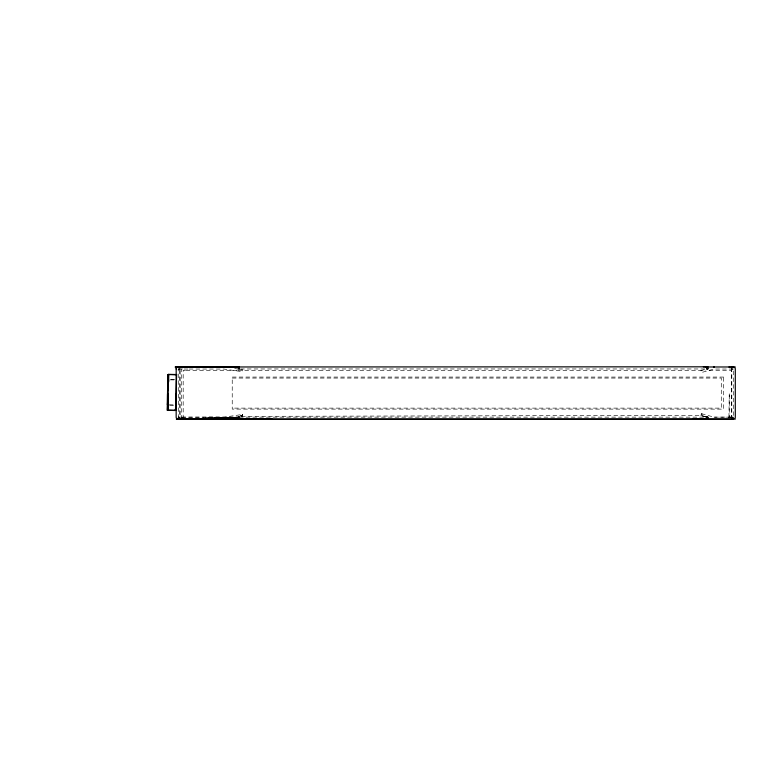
<?xml version="1.0" encoding="UTF-8"?>
<svg xmlns="http://www.w3.org/2000/svg" width="774" height="774" viewBox="0 0 774 774"><rect width="100%" height="100%" fill="white"/><g stroke="black" fill="none" stroke-linecap="round" stroke-linejoin="round"><path stroke-width="0.58" stroke-dasharray="3.87 2.9" d="M182.529 368.946L179.636 369.043M183.177 418.898L183.177 370.291L185.479 370.291M705.375 416.828L700.886 415.59L701.418 413.645L714.005 417.138L733.297 417.109L733.297 369.005L731.295 369.005L731.295 417.109M728.286 419.14L728.286 417.138L714.005 417.128M729.263 419.14L729.263 393.173M731.062 419.14L731.062 417.176M731.865 419.14L731.865 417.109M732.436 419.14L732.63 417.138M730.192 419.14L730.201 417.138M732.901 419.14L732.92 417.138M731.817 419.14L731.788 370.291L706.439 370.291M728.944 417.138L729.263 393.792M179.636 417.138L179.655 419.14L179.607 369.005L180.178 369.005L180.178 417.109L178.175 417.109L178.175 419.14M700.886 415.59L701.418 413.655L702.289 414.235L700.886 415.338L242.707 416.364L239.34 416.954M181.89 417.66L182.529 417.138L238.063 417.147L232.326 417.95M731.827 369.043L733.259 369.043M180.11 369.024L178.223 369.024L178.339 417.138M733.123 369.043L714.005 369.043L701.418 372.526L700.886 370.601L706.749 368.975M180.41 369.005L178.175 369.005M240.54 416.809L242.707 416.47L242.426 414.477L224.092 417.138L183.177 417.138M232.403 417.912L236.225 417.38L206.029 417.147M178.842 369.043L179.636 369.024M222.699 417.97L237.067 417.186L221.49 417.95M221.499 417.979L237.047 417.205M731.865 417.176L733.297 417.109L733.297 419.14L733.162 417.157M216.701 417.97L237.067 417.176M205.913 417.96L233.603 417.157M207.161 417.941L233.535 417.157L232.529 417.147M729.369 417.157L731.788 417.128M240.52 368.975L705.54 368.975M187.976 369.043L182.316 369.024M189.175 369.043L223.976 369.063L242.426 371.694L242.707 369.711L240.404 369.382M186.089 370.291L236.796 370.291M238.005 370.291L705.23 370.291M232.229 378.06L721.281 378.06L721.281 408.121L232.229 408.121M239.321 417.138L705.743 417.138M170.793 379.657L175.369 379.734M170.174 379.86L174.75 379.947M169.225 404.908L173.802 404.986M169.748 405.131L175.466 405.237M178.175 417.109L179.597 417.176M182.103 417.157L180.129 417.138M234.638 368.559L239.253 369.217M242.214 416.073L240.366 415.019L242.156 416.451L242.426 414.477L242.707 416.364M182.316 417.157L182.529 417.65M178.552 417.138L178.562 419.14M181.271 419.14L181.261 369.043M179.026 417.176L179.026 418.937M242.707 416.47L242.426 414.487L242.697 416.47M731.865 369.005L731.333 369.024L731.865 369.005M723.651 377.064L232.229 377.064L232.229 409.107L723.651 409.127L723.651 377.073M706.498 417.128L700.886 415.338L706.498 417.138M203.562 418.047L203.562 417.147L203.514 418.028"/><path stroke-width="1.16" d="M168.548 382.259L168.5 379.618L168.403 382.056M176.172 394.392L176.172 406.718M179.026 367.244L180.681 367.04M180.41 366.973C162.927 367.369 195.725 366.286 180.41 367.244M258.671 419.256L271.984 419.256L239.311 419.227L239.321 417.138L238.073 417.128L238.315 419.14L238.257 417.128L239.321 417.138L239.321 419.247L706.952 419.14L706.933 417.138M182.654 366.973L181.822 366.973L238.305 366.934L238.315 368.975L239.321 368.975L239.321 366.973L707.997 366.818L706.962 366.857M734.294 367.311A2.003 2.003 0 0 0 733.297 367.04L733.162 367.021M704.988 419.121L706.933 419.14L706.952 417.244M233.38 419.16L238.315 419.14L238.315 417.138L238.257 419.053M239.321 417.138L239.311 419.15L241.682 419.169M168.055 399.868L168.084 404.889L168.248 400.129M168.626 381.456L168.597 374.345L176.656 374.548M176.066 400.003L176.095 405.025L176.395 394.218M167.871 387.735L167.91 379.86L167.706 384.581M176.104 397.11L176.008 410.297L167.987 410.162L168.142 393.743M167.513 393.956L167.455 405.092L167.561 402.644M167.9 389.196L167.968 374.548L176.027 374.751M168.006 398.939L168.161 389.661M176.017 399.074L176.153 393.889M176.085 394.517L176.607 374.481M167.629 385.336L167.319 410.297L175.379 410.51L175.446 409.349M168.2 390.425L168.258 385.133M176.346 399.51L176.433 394.982M179.607 367.244L178.175 367.021A2.003 2.003 0 0 0 176.182 368.782L176.162 417.138A2.003 2.003 0 0 0 176.956 418.734M205.004 419.131L203.514 419.131L232.471 419.14L178.213 419.15L238.315 419.14L236.041 419.14M167.639 387.435L167.968 374.548M168.268 387.232L168.597 374.345M168.316 397.275L167.987 410.162M167.581 404.715L167.368 410.365M176.211 404.647L176.008 410.297M176.162 369.043L176.23 368.279M706.952 417.138L706.933 419.14L239.321 419.14L265.163 419.15M177.362 366.973C174.431 366.915 180.777 367.05 178.842 366.973M213.721 366.953L183.177 366.973L238.315 366.973L237.183 366.944M179.142 419.14L178.213 419.15L183.293 419.14M176.356 366.973L179.21 366.973M203.562 367.002L196.393 366.905M205.768 419.121L183.177 419.14L189.601 419.198M176.327 419.14L178.978 419.16M182.209 366.973L183.003 366.973M187.472 419.198L188.034 419.198M733.249 367.04L731.865 366.973M224.412 419.15L206.029 419.227L235.78 419.15M196.461 367.031L197.515 366.973L196.18 367.031M180.555 419.14L176.714 419.14M178.301 419.14L179.607 419.179L177.41 419.15L178.339 419.15M187.608 367.002L184.638 366.953L236.254 366.915L223.976 366.973L230.952 367.031M707.939 368.647L706.749 368.975L707.939 368.975L707.939 366.973L735.3 366.973M200.882 366.982L223.202 366.973M203.533 419.237L201.153 419.121M730.966 419.16L731.217 419.15M189.553 419.198L213.721 419.131M733.21 419.16L731.865 419.179M729.147 419.16L729.369 419.16M713.473 367.108L714.005 367.04L713.473 367.108M203.475 366.963L202.672 367.079M189.853 419.179L205.526 419.198L194.38 419.121M730.791 367.04L731.333 367.04M728.944 367.04L729.582 367.04M182.103 367.021C179.645 366.982 183.893 367.05 182.316 367.021M182.529 419.14L181.822 419.14L182.567 419.14M706.091 417.138L707.939 417.138L707.939 419.14L735.3 419.14M706.101 419.073L706.943 419.063M706.091 419.15L706.933 419.14L692.44 419.121M706.933 366.837L703.353 366.847M229.423 366.924L223.976 366.973L238.315 366.973M196.393 419.208L203.533 419.14M258.942 419.276L265.153 419.227M235.664 419.131L232.239 419.16M205.932 419.256L223.009 419.15M204.249 419.237L223.773 419.131M184.638 419.16L186.698 419.15M703.634 419.15L706.933 419.14M707.939 419.14L728.286 419.14M177.314 366.973L205.652 366.973M206.242 366.886L236.254 366.944M247.951 419.121L258.69 419.14M271.984 419.256L241.769 419.15M194.187 419.121L197.457 419.131M206.445 366.973L223.976 367.06M706.023 366.953L706.933 366.973L706.933 368.975M204.172 419.218L205.865 419.256M706.565 417.138L707.939 417.544M175.34 410.443L175.311 409.165M238.247 417.147L238.305 419.073M239.321 366.934L239.321 368.975M734.884 367.824A2.003 2.003 0 0 1 735.3 369.043L735.3 417.138A2.003 2.003 0 0 1 734.884 418.357"/></g></svg>
